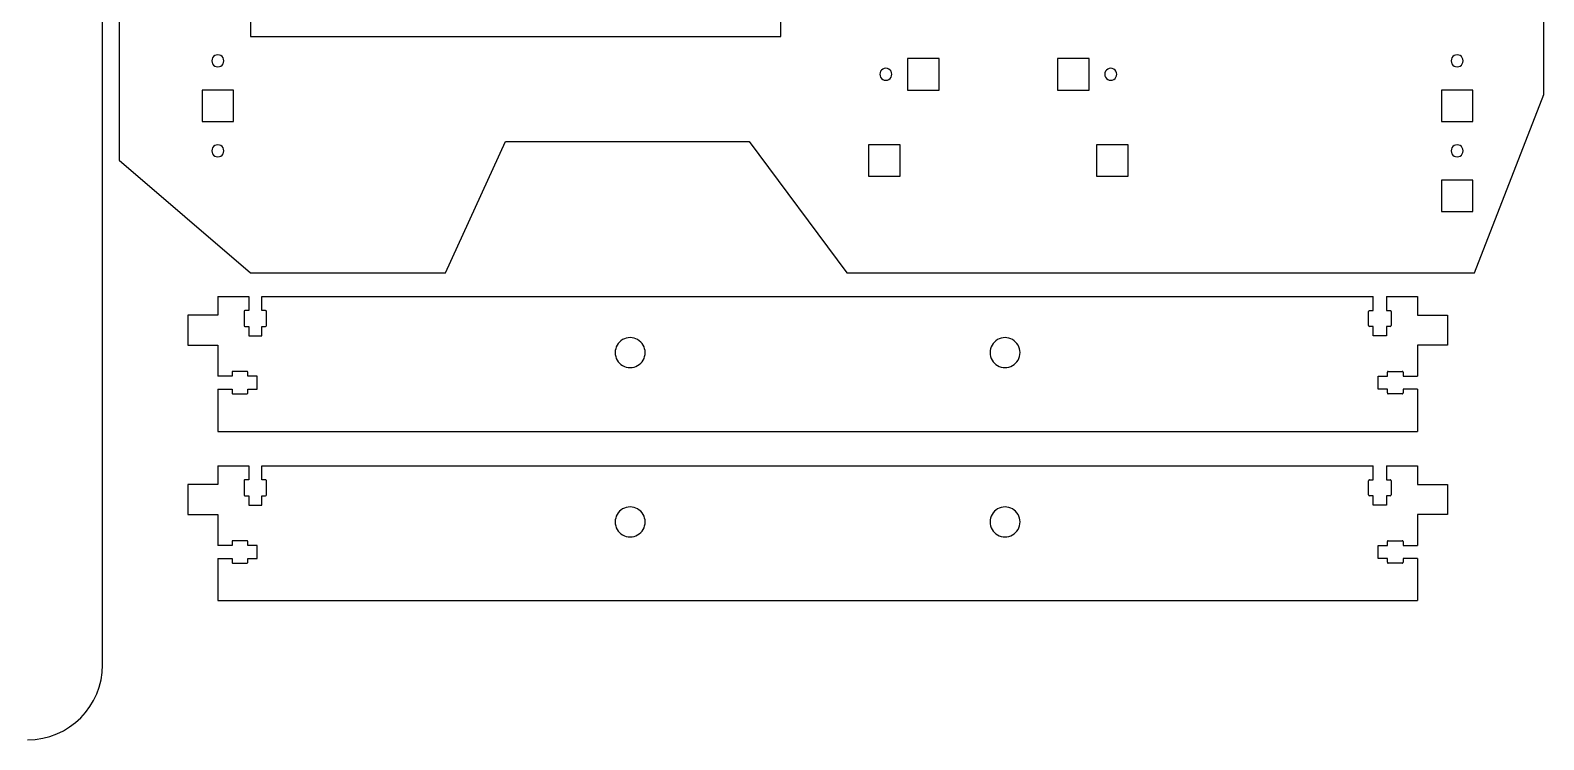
# Model space of a CAD drawing. Extents: x 13 to 628, y 21 to 587.
# Drawn here: x 223.9 to 627.6, y 20.8 to 210 of the extents above; entities that cross this region are included whole.
import ezdxf

# ---------------------------------------------------------------- set-up
doc = ezdxf.new("R2010")
doc.units = 0
doc.layers.add('Layer_1', color=7, linetype='CONTINUOUS')

msp = doc.modelspace()

# ---------------------------------------------------------------- linework, layer by layer
at = {"layer": 'Layer_1', "color": 7}
for p, q in [((627.634988, 192.828678), (627.634988, 565.328681)), ((424.134988, 208.328662), (424.134988, 341.210822)), ((243.200197, 40.776348), (243.200197, 235.776353)), ((282.635, 236.177504), (282.635, 208.328662)), ((247.634986, 233.328668), (247.634986, 175.328671)), ((282.635, 208.328662), (424.134988, 208.328662)), ((457.934989, 202.428665), (457.934989, 194.028659)), ((466.334989, 202.428665), (457.934989, 202.428665)), ((466.334989, 194.028659), (466.334989, 202.428665)), ((497.934988, 202.428665), (497.934988, 194.028659)), ((506.334988, 202.428665), (497.934988, 202.428665)), ((506.334988, 194.028659), (506.334988, 202.428665)), ((275.534995, 201.82866), (275.534995, 201.82866)), ((453.734988, 198.228662), (453.734988, 198.228662)), ((513.734987, 198.228662), (513.734987, 198.228662)), ((606.134988, 201.82866), (606.134988, 201.82866)), ((269.73499, 194.028659), (269.73499, 185.628682)), ((278.134995, 194.028659), (269.73499, 194.028659)), ((278.134995, 185.628682), (278.134995, 194.028659)), ((457.934989, 194.028659), (466.334989, 194.028659)), ((497.934988, 194.028659), (506.334988, 194.028659)), ((600.334988, 194.028659), (600.334988, 185.628682)), ((608.734988, 194.028659), (600.334988, 194.028659)), ((608.734988, 185.628682), (608.734988, 194.028659)), ((609.134988, 145.328675), (627.634988, 192.828678)), ((269.73499, 185.628682), (278.134995, 185.628682)), ((600.334988, 185.628682), (608.734988, 185.628682)), ((275.534995, 177.82868), (275.534995, 177.82868)), ((334.634981, 145.328675), (350.634989, 180.328661)), ((350.634989, 180.328661), (415.634988, 180.328661)), ((415.634988, 180.328661), (441.709485, 145.328675)), ((447.534987, 179.428654), (447.534987, 171.028677)), ((455.934987, 179.428654), (447.534987, 179.428654)), ((455.934987, 171.028677), (455.934987, 179.428654)), ((508.334986, 179.428654), (508.334986, 171.028677)), ((516.734987, 179.428654), (508.334986, 179.428654)), ((516.734987, 171.028677), (516.734987, 179.428654)), ((606.134988, 177.82868), (606.134988, 177.82868)), ((247.634986, 175.328671), (282.635, 145.328675)), ((447.534987, 171.028677), (455.934987, 171.028677)), ((508.334986, 171.028677), (516.734987, 171.028677)), ((600.334988, 170.028679), (600.334988, 161.628673)), ((608.734988, 170.028679), (600.334988, 170.028679)), ((608.734988, 161.628673), (608.734988, 170.028679)), ((600.334988, 161.628673), (608.734988, 161.628673)), ((282.635, 145.328675), (334.634981, 145.328675)), ((441.709485, 145.328675), (609.134988, 145.328675)), ((273.924909, 139.015414), (282.174908, 139.015414)), ((273.924909, 139.015414), (273.924909, 134.015419)), ((282.174908, 139.015414), (282.174908, 135.215428)), ((285.674906, 139.015414), (582.174909, 139.015414)), ((285.674906, 135.215428), (285.674906, 139.015414)), ((582.174909, 135.215428), (582.174909, 139.015414)), ((585.674907, 139.015414), (593.924906, 139.015414)), ((585.674907, 139.015414), (585.674907, 135.215428)), ((593.924906, 139.015414), (593.924906, 134.015419)), ((273.924909, 134.015419), (265.924908, 134.015419)), ((265.924908, 134.015419), (265.924908, 126.015406)), ((280.924909, 134.965407), (280.924909, 131.265417)), ((282.174908, 135.215428), (281.174907, 135.215428)), ((286.674907, 135.215428), (285.674906, 135.215428)), ((286.924908, 131.265417), (286.924908, 134.965407)), ((580.924907, 131.265417), (580.924907, 134.965407)), ((581.174908, 135.215428), (582.174909, 135.215428)), ((585.674907, 135.215428), (586.674908, 135.215428)), ((586.924906, 134.965407), (586.924906, 131.265417)), ((593.924906, 134.015419), (601.924907, 134.015419)), ((601.924907, 134.015419), (601.924907, 126.015406)), ((281.174907, 131.015425), (282.174908, 131.015425)), ((282.174908, 131.015425), (282.174908, 128.515416)), ((285.674906, 131.015425), (286.674907, 131.015425)), ((285.674906, 128.515416), (285.674906, 131.015425)), ((582.174909, 131.015425), (581.174908, 131.015425)), ((582.174909, 128.515416), (582.174909, 131.015425)), ((586.674908, 131.015425), (585.674907, 131.015425)), ((585.674907, 131.015425), (585.674907, 128.515416)), ((265.924908, 126.015406), (273.924909, 126.015406)), ((273.924909, 126.015406), (273.924909, 117.765402)), ((282.174908, 128.515416), (285.674906, 128.515416)), ((585.674907, 128.515416), (582.174909, 128.515416)), ((593.924906, 126.015406), (593.924906, 117.765402)), ((601.924907, 126.015406), (593.924906, 126.015406)), ((387.924906, 124.01541), (387.924906, 124.01541)), ((487.924907, 124.01541), (487.924907, 124.01541)), ((277.724907, 117.765402), (273.924909, 117.765402)), ((277.724907, 118.765428), (277.724907, 117.765402)), ((281.674909, 119.01542), (277.974908, 119.01542)), ((281.924907, 117.765402), (281.924907, 118.765428)), ((284.424907, 117.765402), (281.924907, 117.765402)), ((284.424907, 114.265423), (284.424907, 117.765402)), ((583.424908, 114.265423), (583.424908, 117.765402)), ((583.424908, 117.765402), (585.924908, 117.765402)), ((585.924908, 117.765402), (585.924908, 118.765428)), ((586.174906, 119.01542), (589.874908, 119.01542)), ((590.124908, 118.765428), (590.124908, 117.765402)), ((590.124908, 117.765402), (593.924906, 117.765402)), ((273.924909, 114.265423), (277.724907, 114.265423)), ((273.924909, 114.265423), (273.924909, 103.015424)), ((277.724907, 114.265423), (277.724907, 113.265425)), ((281.924907, 114.265423), (284.424907, 114.265423)), ((281.924907, 113.265425), (281.924907, 114.265423)), ((585.924908, 114.265423), (583.424908, 114.265423)), ((585.924908, 113.265425), (585.924908, 114.265423)), ((593.924906, 114.265423), (590.124908, 114.265423)), ((590.124908, 114.265423), (590.124908, 113.265425)), ((593.924906, 114.265423), (593.924906, 103.015424)), ((277.974908, 113.015404), (281.674909, 113.015404)), ((589.874908, 113.015404), (586.174906, 113.015404)), ((273.924909, 103.015424), (593.924906, 103.015424)), ((273.924909, 93.859859), (282.174908, 93.859859)), ((273.924909, 93.859859), (273.924909, 88.859863)), ((282.174908, 93.859859), (282.174908, 90.059872)), ((285.674906, 93.859859), (582.174909, 93.859859)), ((285.674906, 90.059872), (285.674906, 93.859859)), ((582.174909, 90.059872), (582.174909, 93.859859)), ((585.674907, 93.859859), (593.924906, 93.859859)), ((585.674907, 93.859859), (585.674907, 90.059872)), ((593.924906, 93.859859), (593.924906, 88.859863)), ((273.924909, 88.859863), (265.924908, 88.859863)), ((265.924908, 88.859863), (265.924908, 80.859851)), ((280.924909, 89.809851), (280.924909, 86.109862)), ((282.174908, 90.059872), (281.174907, 90.059872)), ((286.674907, 90.059872), (285.674906, 90.059872)), ((286.924908, 86.109862), (286.924908, 89.809851)), ((580.924907, 86.109862), (580.924907, 89.809851)), ((581.174908, 90.059872), (582.174909, 90.059872)), ((585.674907, 90.059872), (586.674908, 90.059872)), ((586.924906, 89.809851), (586.924906, 86.109862)), ((593.924906, 88.859863), (601.924907, 88.859863)), ((601.924907, 88.859863), (601.924907, 80.859851)), ((281.174907, 85.859869), (282.174908, 85.859869)), ((282.174908, 85.859869), (282.174908, 83.35986)), ((285.674906, 85.859869), (286.674907, 85.859869)), ((285.674906, 83.35986), (285.674906, 85.859869)), ((582.174909, 85.859869), (581.174908, 85.859869)), ((582.174909, 83.35986), (582.174909, 85.859869)), ((586.674908, 85.859869), (585.674907, 85.859869)), ((585.674907, 85.859869), (585.674907, 83.35986)), ((265.924908, 80.859851), (273.924909, 80.859851)), ((273.924909, 80.859851), (273.924909, 72.609846)), ((282.174908, 83.35986), (285.674906, 83.35986)), ((585.674907, 83.35986), (582.174909, 83.35986)), ((593.924906, 80.859851), (593.924906, 72.609846)), ((601.924907, 80.859851), (593.924906, 80.859851)), ((387.924906, 78.859855), (387.924906, 78.859855)), ((487.924907, 78.859855), (487.924907, 78.859855)), ((277.724907, 73.609872), (277.724907, 72.609846)), ((281.674909, 73.859865), (277.974908, 73.859865)), ((281.924907, 72.609846), (281.924907, 73.609872)), ((585.924908, 72.609846), (585.924908, 73.609872)), ((586.174906, 73.859865), (589.874908, 73.859865)), ((590.124908, 73.609872), (590.124908, 72.609846)), ((277.724907, 72.609846), (273.924909, 72.609846)), ((273.924909, 69.109867), (277.724907, 69.109867)), ((273.924909, 69.109867), (273.924909, 57.859869)), ((277.724907, 69.109867), (277.724907, 68.109869)), ((284.424907, 72.609846), (281.924907, 72.609846)), ((281.924907, 69.109867), (284.424907, 69.109867)), ((281.924907, 68.109869), (281.924907, 69.109867)), ((284.424907, 69.109867), (284.424907, 72.609846)), ((583.424908, 69.109867), (583.424908, 72.609846)), ((583.424908, 72.609846), (585.924908, 72.609846)), ((585.924908, 69.109867), (583.424908, 69.109867)), ((585.924908, 68.109869), (585.924908, 69.109867)), ((590.124908, 72.609846), (593.924906, 72.609846)), ((593.924906, 69.109867), (590.124908, 69.109867)), ((590.124908, 69.109867), (590.124908, 68.109869)), ((593.924906, 69.109867), (593.924906, 57.859869)), ((277.974908, 67.859849), (281.674909, 67.859849)), ((589.874908, 67.859849), (586.174906, 67.859849)), ((273.924909, 57.859869), (593.924906, 57.859869))]:
    msp.add_line(p, q, dxfattribs=at)
for points in [[(273.134991, 203.214303), (272.639949, 202.92849), (272.33499, 202.400286), (272.33499, 201.82866)], [(274.734994, 203.214303), (274.239951, 203.500116), (273.630034, 203.500116), (273.134991, 203.214303)], [(275.534995, 201.82866), (275.534995, 202.400286), (275.230036, 202.92849), (274.734994, 203.214303)], [(603.734988, 203.214301), (603.239946, 202.928489), (602.934988, 202.400285), (602.934988, 201.82866)], [(605.334988, 203.214301), (604.839946, 203.500114), (604.23003, 203.500114), (603.734988, 203.214301)], [(606.134988, 201.82866), (606.134988, 202.400285), (605.83003, 202.928489), (605.334988, 203.214301)], [(272.33499, 201.82866), (272.33499, 201.257035), (272.639949, 200.728831), (273.134991, 200.443018)], [(273.134991, 200.443018), (273.630034, 200.157205), (274.239951, 200.157205), (274.734994, 200.443018)], [(274.734994, 200.443018), (275.230036, 200.728831), (275.534995, 201.257035), (275.534995, 201.82866)], [(451.334653, 199.615273), (450.83944, 199.329201), (450.534573, 198.800564), (450.534989, 198.228662)], [(450.534989, 198.228662), (450.534573, 197.65676), (450.83944, 197.128123), (451.334653, 196.842051)], [(452.935325, 199.615273), (452.440112, 199.901344), (451.829865, 199.901344), (451.334653, 199.615273)], [(453.734988, 198.228662), (453.735404, 198.800564), (453.430537, 199.329201), (452.935325, 199.615273)], [(452.935325, 196.842051), (453.430537, 197.128123), (453.735404, 197.65676), (453.734988, 198.228662)], [(511.334651, 199.615273), (510.839439, 199.329201), (510.534572, 198.800564), (510.534988, 198.228662)], [(510.534988, 198.228662), (510.534572, 197.65676), (510.839439, 197.128123), (511.334651, 196.842051)], [(512.935323, 199.615273), (512.440111, 199.901344), (511.829864, 199.901344), (511.334651, 199.615273)], [(513.734987, 198.228662), (513.735403, 198.800564), (513.430536, 199.329201), (512.935323, 199.615273)], [(512.935323, 196.842051), (513.430536, 197.128123), (513.735403, 197.65676), (513.734987, 198.228662)], [(602.934988, 201.82866), (602.934988, 201.257035), (603.239946, 200.728832), (603.734988, 200.44302)], [(603.734988, 200.44302), (604.23003, 200.157207), (604.839946, 200.157207), (605.334988, 200.44302)], [(605.334988, 200.44302), (605.83003, 200.728832), (606.134988, 201.257035), (606.134988, 201.82866)], [(451.334653, 196.842051), (451.829865, 196.55598), (452.440112, 196.55598), (452.935325, 196.842051)], [(511.334651, 196.842051), (511.829864, 196.55598), (512.440111, 196.55598), (512.935323, 196.842051)], [(273.134991, 179.214323), (272.639949, 178.92851), (272.33499, 178.400306), (272.33499, 177.82868)], [(272.33499, 177.82868), (272.33499, 177.257054), (272.639949, 176.72885), (273.134991, 176.443037)], [(274.734994, 179.214323), (274.239951, 179.500136), (273.630034, 179.500136), (273.134991, 179.214323)], [(275.534995, 177.82868), (275.534995, 178.400306), (275.230036, 178.92851), (274.734994, 179.214323)], [(274.734994, 176.443037), (275.230036, 176.72885), (275.534995, 177.257054), (275.534995, 177.82868)], [(603.734988, 179.214321), (603.239946, 178.928508), (602.934988, 178.400305), (602.934988, 177.82868)], [(602.934988, 177.82868), (602.934988, 177.257055), (603.239946, 176.728852), (603.734988, 176.44304)], [(605.334988, 179.214321), (604.839946, 179.500133), (604.23003, 179.500133), (603.734988, 179.214321)], [(606.134988, 177.82868), (606.134988, 178.400305), (605.83003, 178.928508), (605.334988, 179.214321)], [(605.334988, 176.44304), (605.83003, 176.728852), (606.134988, 177.257055), (606.134988, 177.82868)], [(273.134991, 176.443037), (273.630034, 176.157225), (274.239951, 176.157225), (274.734994, 176.443037)], [(603.734988, 176.44304), (604.23003, 176.157227), (604.839946, 176.157227), (605.334988, 176.44304)], [(280.998124, 135.142196), (280.95124, 135.095308), (280.924903, 135.031714), (280.924909, 134.965407)], [(281.174907, 135.215428), (281.108599, 135.215427), (281.045008, 135.189085), (280.998124, 135.142196)], [(286.851692, 135.142197), (286.804807, 135.189086), (286.741215, 135.215428), (286.674907, 135.215428)], [(286.924908, 134.965407), (286.924914, 135.031715), (286.898577, 135.095309), (286.851692, 135.142197)], [(580.998123, 135.142197), (580.951239, 135.095309), (580.924902, 135.031715), (580.924907, 134.965407)], [(581.174908, 135.215428), (581.1086, 135.215428), (581.045008, 135.189086), (580.998123, 135.142197)], [(586.851691, 135.142196), (586.804807, 135.189085), (586.741216, 135.215427), (586.674908, 135.215428)], [(586.924906, 134.965407), (586.924912, 135.031714), (586.898575, 135.095308), (586.851691, 135.142196)], [(280.924909, 131.265417), (280.924913, 131.12735), (281.036839, 131.015426), (281.174907, 131.015425)], [(286.674907, 131.015425), (286.812976, 131.015424), (286.924904, 131.127349), (286.924908, 131.265417)], [(580.924907, 131.265417), (580.924911, 131.127349), (581.036839, 131.015424), (581.174908, 131.015425)], [(586.674908, 131.015425), (586.812976, 131.015426), (586.924902, 131.12735), (586.924906, 131.265417)], [(381.924156, 127.481681), (380.68617, 126.766571), (379.923978, 125.445092), (379.924908, 124.01541)], [(385.925659, 127.481681), (384.687673, 128.19679), (383.162142, 128.19679), (381.924156, 127.481681)], [(387.924906, 124.01541), (387.925837, 125.445092), (387.163645, 126.766571), (385.925659, 127.481681)], [(481.924157, 127.481681), (480.68617, 126.766571), (479.923978, 125.445092), (479.924909, 124.01541)], [(485.925659, 127.481681), (484.687673, 128.19679), (483.162143, 128.19679), (481.924157, 127.481681)], [(487.924907, 124.01541), (487.925837, 125.445092), (487.163645, 126.766571), (485.925659, 127.481681)], [(379.924908, 124.01541), (379.923978, 122.585729), (380.68617, 121.26425), (381.924156, 120.54914)], [(385.925659, 120.54914), (387.163645, 121.26425), (387.925837, 122.585729), (387.924906, 124.01541)], [(479.924909, 124.01541), (479.923978, 122.585729), (480.68617, 121.26425), (481.924157, 120.54914)], [(485.925659, 120.54914), (487.163645, 121.26425), (487.925837, 122.585729), (487.924907, 124.01541)], [(277.974908, 119.01542), (277.836839, 119.015421), (277.724911, 118.903497), (277.724907, 118.765428)], [(281.924907, 118.765428), (281.924903, 118.903496), (281.812976, 119.015419), (281.674909, 119.01542)], [(381.924156, 120.54914), (383.162142, 119.834031), (384.687673, 119.834031), (385.925659, 120.54914)], [(481.924157, 120.54914), (483.162143, 119.834031), (484.687673, 119.834031), (485.925659, 120.54914)], [(586.174906, 119.01542), (586.036839, 119.015419), (585.924913, 118.903496), (585.924908, 118.765428)], [(590.124908, 118.765428), (590.124904, 118.903497), (590.012976, 119.015421), (589.874908, 119.01542)], [(277.724907, 113.265425), (277.724901, 113.199117), (277.751238, 113.135523), (277.798123, 113.088635)], [(277.798123, 113.088635), (277.845008, 113.041746), (277.9086, 113.015404), (277.974908, 113.015404)], [(281.674909, 113.015404), (281.741216, 113.015405), (281.804807, 113.041747), (281.851691, 113.088636)], [(281.851691, 113.088636), (281.898576, 113.135524), (281.924912, 113.199118), (281.924907, 113.265425)], [(585.924908, 113.265425), (585.924903, 113.199118), (585.951239, 113.135524), (585.998124, 113.088636)], [(585.998124, 113.088636), (586.045008, 113.041747), (586.108599, 113.015405), (586.174906, 113.015404)], [(589.874908, 113.015404), (589.941215, 113.015404), (590.004807, 113.041746), (590.051692, 113.088635)], [(590.051692, 113.088635), (590.098577, 113.135523), (590.124914, 113.199117), (590.124908, 113.265425)], [(280.998124, 89.986641), (280.95124, 89.939752), (280.924903, 89.876159), (280.924909, 89.809851)], [(281.174907, 90.059872), (281.108599, 90.059872), (281.045008, 90.033529), (280.998124, 89.986641)], [(286.851692, 89.986642), (286.804807, 90.03353), (286.741215, 90.059872), (286.674907, 90.059872)], [(286.924908, 89.809851), (286.924914, 89.876159), (286.898577, 89.939753), (286.851692, 89.986642)], [(580.998123, 89.986642), (580.951239, 89.939753), (580.924902, 89.876159), (580.924907, 89.809851)], [(581.174908, 90.059872), (581.1086, 90.059872), (581.045008, 90.03353), (580.998123, 89.986642)], [(586.851691, 89.986641), (586.804807, 90.033529), (586.741216, 90.059872), (586.674908, 90.059872)], [(586.924906, 89.809851), (586.924912, 89.876159), (586.898575, 89.939752), (586.851691, 89.986641)], [(280.924909, 86.109862), (280.924913, 85.971794), (281.036839, 85.85987), (281.174907, 85.859869)], [(286.674907, 85.859869), (286.812976, 85.859869), (286.924904, 85.971793), (286.924908, 86.109862)], [(580.924907, 86.109862), (580.924911, 85.971793), (581.036839, 85.859869), (581.174908, 85.859869)], [(586.674908, 85.859869), (586.812976, 85.85987), (586.924902, 85.971794), (586.924906, 86.109862)], [(381.924156, 82.326125), (380.68617, 81.611016), (379.923978, 80.289537), (379.924908, 78.859855)], [(385.925659, 82.326125), (384.687673, 83.041235), (383.162142, 83.041235), (381.924156, 82.326125)], [(387.924906, 78.859855), (387.925837, 80.289537), (387.163645, 81.611016), (385.925659, 82.326125)], [(481.924157, 82.326125), (480.68617, 81.611016), (479.923978, 80.289537), (479.924909, 78.859855)], [(485.925659, 82.326125), (484.687673, 83.041235), (483.162143, 83.041235), (481.924157, 82.326125)], [(487.924907, 78.859855), (487.925837, 80.289537), (487.163645, 81.611016), (485.925659, 82.326125)], [(379.924908, 78.859855), (379.923978, 77.430173), (380.68617, 76.108694), (381.924156, 75.393585)], [(385.925659, 75.393585), (387.163645, 76.108694), (387.925837, 77.430173), (387.924906, 78.859855)], [(479.924909, 78.859855), (479.923978, 77.430173), (480.68617, 76.108694), (481.924157, 75.393585)], [(485.925659, 75.393585), (487.163645, 76.108694), (487.925837, 77.430173), (487.924907, 78.859855)], [(277.974908, 73.859865), (277.836839, 73.859865), (277.724911, 73.747941), (277.724907, 73.609872)], [(281.924907, 73.609872), (281.924903, 73.74794), (281.812976, 73.859864), (281.674909, 73.859865)], [(381.924156, 75.393585), (383.162142, 74.678475), (384.687673, 74.678475), (385.925659, 75.393585)], [(481.924157, 75.393585), (483.162143, 74.678475), (484.687673, 74.678475), (485.925659, 75.393585)], [(586.174906, 73.859865), (586.036839, 73.859864), (585.924913, 73.74794), (585.924908, 73.609872)], [(590.124908, 73.609872), (590.124904, 73.747941), (590.012976, 73.859865), (589.874908, 73.859865)], [(277.724907, 68.109869), (277.724901, 68.043562), (277.751238, 67.979968), (277.798123, 67.933079)], [(277.798123, 67.933079), (277.845008, 67.88619), (277.9086, 67.859848), (277.974908, 67.859849)], [(281.674909, 67.859849), (281.741216, 67.859849), (281.804807, 67.886192), (281.851691, 67.93308)], [(281.851691, 67.93308), (281.898576, 67.979969), (281.924912, 68.043562), (281.924907, 68.109869)], [(585.924908, 68.109869), (585.924903, 68.043562), (585.951239, 67.979969), (585.998124, 67.93308)], [(585.998124, 67.93308), (586.045008, 67.886192), (586.108599, 67.859849), (586.174906, 67.859849)], [(589.874908, 67.859849), (589.941215, 67.859848), (590.004807, 67.88619), (590.051692, 67.933079)], [(590.051692, 67.933079), (590.098577, 67.979968), (590.124914, 68.043562), (590.124908, 68.109869)], [(223.200198, 20.77636), (234.245888, 20.77636), (243.200191, 29.730658), (243.200197, 40.776348)]]:
    msp.add_open_spline(points, degree=3, dxfattribs=at)

doc.saveas('drawing.dxf')
